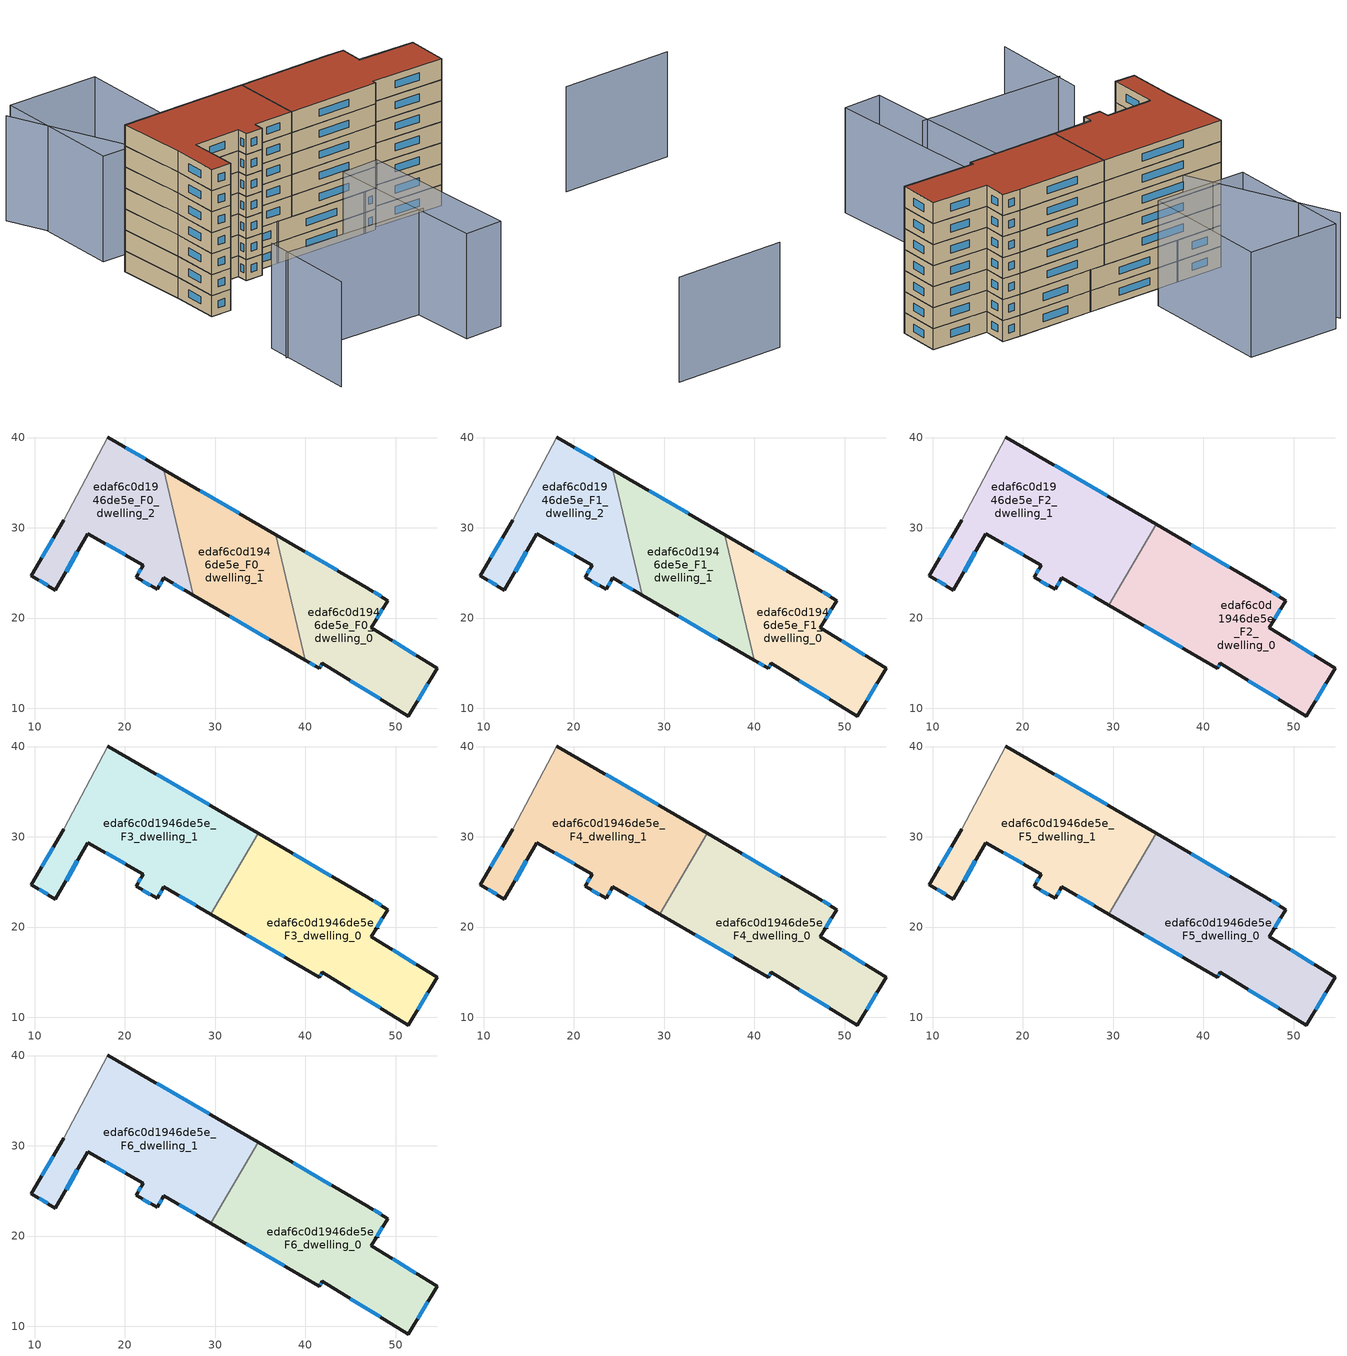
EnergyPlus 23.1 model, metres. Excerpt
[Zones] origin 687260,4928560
edaf6c0d1946de5e_F0_dwelling_0
 floor ground (EU_floor_Construction): 51.39,9.14 54.64,14.42 47.31,18.93 49.16,21.93 46.81,23.37 36.72,29.24 40.02,15.32 41.56,14.42 41.88,14.96 z0
 wall outside (EU_wall_Construction): 36.72,29.24 46.81,23.37 49.16,21.93 47.31,18.93 54.64,14.42 51.39,9.14 41.88,14.96 41.56,14.42 40.02,15.32 z0:3
 wall to edaf6c0d1946de5e_F0_dwelling_1 (EU_wall_Construction): 40.02,15.32 36.72,29.24 z0:3
 window (EU_Window_Construction): 53.58,12.71 52.45,10.86 / 48.3,11.04 44.97,13.07 / 41.77,14.79 41.66,14.6 / 41.06,14.71 40.52,15.03 / 40,27.33 43.53,25.28 / 47.57,22.9 48.39,22.4 / 48.56,20.96 47.91,19.91 / 49.69,17.47 52.26,15.89 z0.98:2.02
edaf6c0d1946de5e_F0_dwelling_1
 floor ground (EU_floor_Construction): 40.02,15.32 36.72,29.24 24.3,36.46 27.6,22.54 z0
 wall outside (EU_wall_Construction): 40.02,15.32 27.6,22.54 / 24.3,36.46 36.72,29.24 z0:3
 wall to edaf6c0d1946de5e_F0_dwelling_2 (EU_wall_Construction): 27.6,22.54 24.3,36.46 z0:3
 window (EU_Window_Construction): 35.98,17.67 31.64,20.19 / 28.34,34.11 32.68,31.59 z0.98:2.02
edaf6c0d1946de5e_F0_dwelling_2
 floor ground (EU_floor_Construction): 27.6,22.54 24.3,36.46 18.11,40.06 13.26,30.86 9.62,24.7 12.31,23.1 15.92,29.35 22.04,25.86 21.26,24.5 23.58,23.16 24.32,24.44 z0
 wall outside (EU_wall_Construction): 18.11,40.06 24.3,36.46 / 27.6,22.54 24.32,24.44 23.58,23.16 21.26,24.5 22.04,25.86 15.92,29.35 12.31,23.1 9.62,24.7 13.26,30.86 z0:3
 wall adiabatic (EU_wall_Construction): 13.26,30.86 18.11,40.06 z0:3
 window (EU_Window_Construction): 21.51,24.95 21.79,25.42 / 20.05,27 17.91,28.22 / 14.75,27.32 13.48,25.14 / 11.44,23.62 10.49,24.18 / 10.8,26.71 12.08,28.86 / 20.12,38.89 22.29,37.63 / 26.53,23.16 25.39,23.82 / 24.08,24.03 23.82,23.58 / 22.83,23.6 22.01,24.07 z0.98:2.02
edaf6c0d1946de5e_F1_dwelling_0
 floor to edaf6c0d1946de5e_F0_dwelling_0 (EU_floor_Construction): 51.39,9.14 54.64,14.42 47.31,18.93 49.16,21.93 46.81,23.37 36.72,29.24 40.02,15.32 41.56,14.42 41.88,14.96 z3
 wall outside (EU_wall_Construction): 36.72,29.24 46.81,23.37 49.16,21.93 47.31,18.93 54.64,14.42 51.39,9.14 41.88,14.96 41.56,14.42 40.02,15.32 z3:6
 wall to edaf6c0d1946de5e_F1_dwelling_1 (EU_wall_Construction): 40.02,15.32 36.72,29.24 z3:6
 window (EU_Window_Construction): 53.58,12.71 52.45,10.86 / 48.3,11.04 44.97,13.07 / 41.77,14.79 41.66,14.6 / 41.06,14.71 40.52,15.03 / 40,27.33 43.53,25.28 / 47.57,22.9 48.39,22.4 / 48.56,20.96 47.91,19.91 / 49.69,17.47 52.26,15.89 z3.98:5.02
edaf6c0d1946de5e_F1_dwelling_1
 floor to edaf6c0d1946de5e_F0_dwelling_1 (EU_floor_Construction): 40.02,15.32 36.72,29.24 24.3,36.46 27.6,22.54 z3
 wall outside (EU_wall_Construction): 40.02,15.32 27.6,22.54 / 24.3,36.46 36.72,29.24 z3:6
 wall to edaf6c0d1946de5e_F1_dwelling_2 (EU_wall_Construction): 27.6,22.54 24.3,36.46 z3:6
 window (EU_Window_Construction): 35.98,17.67 31.64,20.19 / 28.34,34.11 32.68,31.59 z3.98:5.02
edaf6c0d1946de5e_F1_dwelling_2
 floor to edaf6c0d1946de5e_F0_dwelling_2 (EU_floor_Construction): 27.6,22.54 24.3,36.46 18.11,40.06 13.26,30.86 9.62,24.7 12.31,23.1 15.92,29.35 22.04,25.86 21.26,24.5 23.58,23.16 24.32,24.44 z3
 wall outside (EU_wall_Construction): 18.11,40.06 24.3,36.46 / 27.6,22.54 24.32,24.44 23.58,23.16 21.26,24.5 22.04,25.86 15.92,29.35 12.31,23.1 9.62,24.7 13.26,30.86 z3:6
 wall adiabatic (EU_wall_Construction): 13.26,30.86 18.11,40.06 z3:6
 window (EU_Window_Construction): 21.51,24.95 21.79,25.42 / 20.05,27 17.91,28.22 / 14.75,27.32 13.48,25.14 / 11.44,23.62 10.49,24.18 / 10.8,26.71 12.08,28.86 / 20.12,38.89 22.29,37.63 / 26.53,23.16 25.39,23.82 / 24.08,24.03 23.82,23.58 / 22.83,23.6 22.01,24.07 z3.98:5.02
edaf6c0d1946de5e_F2_dwelling_0
 floor to edaf6c0d1946de5e_F1_dwelling_0 (EU_floor_Construction): 51.39,9.14 54.64,14.42 47.31,18.93 49.16,21.93 46.81,23.37 36.72,29.24 41.35,15.07 41.88,14.96 z6; 41.35,15.07 36.72,29.24 40.02,15.32 z6; 41.56,14.42 41.35,15.07 40.02,15.32 z6; 41.56,14.42 41.88,14.96 41.35,15.07 z6
 floor to edaf6c0d1946de5e_F1_dwelling_1 (EU_floor_Construction): 40.02,15.32 36.72,29.24 34.77,30.38 29.55,21.4 z6
 wall outside (EU_wall_Construction): 34.77,30.38 46.81,23.37 49.16,21.93 47.31,18.93 54.64,14.42 51.39,9.14 41.88,14.96 41.56,14.42 29.55,21.4 z6:9
 wall to edaf6c0d1946de5e_F2_dwelling_1 (EU_wall_Construction): 29.55,21.4 34.77,30.38 z6:9
 window (EU_Window_Construction): 48.3,11.04 44.97,13.07 / 41.77,14.79 41.66,14.6 / 37.65,16.69 33.46,19.13 / 38.68,28.1 42.89,25.65 / 47.57,22.9 48.39,22.4 / 48.56,20.96 47.91,19.91 / 49.69,17.47 52.26,15.89 / 53.58,12.71 52.45,10.86 z6.98:8.02
edaf6c0d1946de5e_F2_dwelling_1
 floor to edaf6c0d1946de5e_F1_dwelling_1 (EU_floor_Construction): 29.55,21.4 34.77,30.38 24.3,36.46 27.6,22.54 z6
 floor to edaf6c0d1946de5e_F1_dwelling_2 (EU_floor_Construction): 27.6,22.54 24.3,36.46 18.11,40.06 13.26,30.86 9.62,24.7 12.31,23.1 15.92,29.35 22.04,25.86 21.26,24.5 23.58,23.16 24.32,24.44 z6
 wall outside (EU_wall_Construction): 18.11,40.06 34.77,30.38 / 29.55,21.4 24.32,24.44 23.58,23.16 21.26,24.5 22.04,25.86 15.92,29.35 12.31,23.1 9.62,24.7 13.26,30.86 z6:9
 wall adiabatic (EU_wall_Construction): 13.26,30.86 18.11,40.06 z6:9
 window (EU_Window_Construction): 22.83,23.6 22.01,24.07 / 21.51,24.95 21.79,25.42 / 20.05,27 17.91,28.22 / 14.75,27.32 13.48,25.14 / 11.44,23.62 10.49,24.18 / 10.8,26.71 12.08,28.86 / 23.53,36.91 29.35,33.53 / 27.85,22.39 26.02,23.46 / 24.08,24.03 23.82,23.58 z6.98:8.02
edaf6c0d1946de5e_F3_dwelling_0
 floor to edaf6c0d1946de5e_F2_dwelling_0 (EU_floor_Construction): 51.39,9.14 54.64,14.42 47.31,18.93 49.16,21.93 46.81,23.37 34.77,30.38 29.55,21.4 41.56,14.42 41.88,14.96 z9
 wall outside (EU_wall_Construction): 34.77,30.38 46.81,23.37 49.16,21.93 47.31,18.93 54.64,14.42 51.39,9.14 41.88,14.96 41.56,14.42 29.55,21.4 z9:12
 wall to edaf6c0d1946de5e_F3_dwelling_1 (EU_wall_Construction): 29.55,21.4 34.77,30.38 z9:12
 window (EU_Window_Construction): 48.3,11.04 44.97,13.07 / 41.77,14.79 41.66,14.6 / 37.65,16.69 33.46,19.13 / 38.68,28.1 42.89,25.65 / 47.57,22.9 48.39,22.4 / 48.56,20.96 47.91,19.91 / 49.69,17.47 52.26,15.89 / 53.58,12.71 52.45,10.86 z9.98:11.02
edaf6c0d1946de5e_F3_dwelling_1
 floor to edaf6c0d1946de5e_F2_dwelling_1 (EU_floor_Construction): 29.55,21.4 34.77,30.38 18.11,40.06 13.26,30.86 9.62,24.7 12.31,23.1 15.92,29.35 22.04,25.86 21.26,24.5 23.58,23.16 24.32,24.44 z9
 wall outside (EU_wall_Construction): 18.11,40.06 34.77,30.38 / 29.55,21.4 24.32,24.44 23.58,23.16 21.26,24.5 22.04,25.86 15.92,29.35 12.31,23.1 9.62,24.7 13.26,30.86 z9:12
 wall adiabatic (EU_wall_Construction): 13.26,30.86 18.11,40.06 z9:12
 window (EU_Window_Construction): 22.83,23.6 22.01,24.07 / 21.51,24.95 21.79,25.42 / 20.05,27 17.91,28.22 / 14.75,27.32 13.48,25.14 / 11.44,23.62 10.49,24.18 / 10.8,26.71 12.08,28.86 / 23.53,36.91 29.35,33.53 / 27.85,22.39 26.02,23.46 / 24.08,24.03 23.82,23.58 z9.98:11.02
edaf6c0d1946de5e_F4_dwelling_0
 floor to edaf6c0d1946de5e_F3_dwelling_0 (EU_floor_Construction): 51.39,9.14 54.64,14.42 47.31,18.93 49.16,21.93 46.81,23.37 34.77,30.38 29.55,21.4 41.56,14.42 41.88,14.96 z12
 wall outside (EU_wall_Construction): 34.77,30.38 46.81,23.37 49.16,21.93 47.31,18.93 54.64,14.42 51.39,9.14 41.88,14.96 41.56,14.42 29.55,21.4 z12:15
 wall to edaf6c0d1946de5e_F4_dwelling_1 (EU_wall_Construction): 29.55,21.4 34.77,30.38 z12:15
 window (EU_Window_Construction): 48.3,11.04 44.97,13.07 / 41.77,14.79 41.66,14.6 / 37.65,16.69 33.46,19.13 / 38.68,28.1 42.89,25.65 / 47.57,22.9 48.39,22.4 / 48.56,20.96 47.91,19.91 / 49.69,17.47 52.26,15.89 / 53.58,12.71 52.45,10.86 z12.98:14.02
edaf6c0d1946de5e_F4_dwelling_1
 floor to edaf6c0d1946de5e_F3_dwelling_1 (EU_floor_Construction): 29.55,21.4 34.77,30.38 18.11,40.06 13.26,30.86 9.62,24.7 12.31,23.1 15.92,29.35 22.04,25.86 21.26,24.5 23.58,23.16 24.32,24.44 z12
 wall outside (EU_wall_Construction): 18.11,40.06 34.77,30.38 / 29.55,21.4 24.32,24.44 23.58,23.16 21.26,24.5 22.04,25.86 15.92,29.35 12.31,23.1 9.62,24.7 13.26,30.86 z12:15
 wall adiabatic (EU_wall_Construction): 13.26,30.86 18.11,40.06 z12:15
 window (EU_Window_Construction): 22.83,23.6 22.01,24.07 / 21.51,24.95 21.79,25.42 / 20.05,27 17.91,28.22 / 14.75,27.32 13.48,25.14 / 11.44,23.62 10.49,24.18 / 10.8,26.71 12.08,28.86 / 23.53,36.91 29.35,33.53 / 27.85,22.39 26.02,23.46 / 24.08,24.03 23.82,23.58 z12.98:14.02
edaf6c0d1946de5e_F5_dwelling_0
 floor to edaf6c0d1946de5e_F4_dwelling_0 (EU_floor_Construction): 51.39,9.14 54.64,14.42 47.31,18.93 49.16,21.93 46.81,23.37 34.77,30.38 29.55,21.4 41.56,14.42 41.88,14.96 z15
 wall outside (EU_wall_Construction): 34.77,30.38 46.81,23.37 49.16,21.93 47.31,18.93 54.64,14.42 51.39,9.14 41.88,14.96 41.56,14.42 29.55,21.4 z15:18
 wall to edaf6c0d1946de5e_F5_dwelling_1 (EU_wall_Construction): 29.55,21.4 34.77,30.38 z15:18
 window (EU_Window_Construction): 48.3,11.04 44.97,13.07 / 41.77,14.79 41.66,14.6 / 37.65,16.69 33.46,19.13 / 38.68,28.1 42.89,25.65 / 47.57,22.9 48.39,22.4 / 48.56,20.96 47.91,19.91 / 49.69,17.47 52.26,15.89 / 53.58,12.71 52.45,10.86 z15.98:17.02
edaf6c0d1946de5e_F5_dwelling_1
 floor to edaf6c0d1946de5e_F4_dwelling_1 (EU_floor_Construction): 29.55,21.4 34.77,30.38 18.11,40.06 13.26,30.86 9.62,24.7 12.31,23.1 15.92,29.35 22.04,25.86 21.26,24.5 23.58,23.16 24.32,24.44 z15
 wall outside (EU_wall_Construction): 18.11,40.06 34.77,30.38 / 29.55,21.4 24.32,24.44 23.58,23.16 21.26,24.5 22.04,25.86 15.92,29.35 12.31,23.1 9.62,24.7 13.26,30.86 z15:18
 wall adiabatic (EU_wall_Construction): 13.26,30.86 18.11,40.06 z15:18
 window (EU_Window_Construction): 22.83,23.6 22.01,24.07 / 21.51,24.95 21.79,25.42 / 20.05,27 17.91,28.22 / 14.75,27.32 13.48,25.14 / 11.44,23.62 10.49,24.18 / 10.8,26.71 12.08,28.86 / 23.53,36.91 29.35,33.53 / 27.85,22.39 26.02,23.46 / 24.08,24.03 23.82,23.58 z15.98:17.02
edaf6c0d1946de5e_F6_dwelling_0
 floor to edaf6c0d1946de5e_F5_dwelling_0 (EU_floor_Construction): 51.39,9.14 54.64,14.42 47.31,18.93 49.16,21.93 46.81,23.37 34.77,30.38 29.55,21.4 41.56,14.42 41.88,14.96 z18
 wall outside (EU_wall_Construction): 34.77,30.38 46.81,23.37 49.16,21.93 47.31,18.93 54.64,14.42 51.39,9.14 41.88,14.96 41.56,14.42 29.55,21.4 z18:21
 wall to edaf6c0d1946de5e_F6_dwelling_1 (EU_wall_Construction): 29.55,21.4 34.77,30.38 z18:21
 window (EU_Window_Construction): 48.3,11.04 44.97,13.07 / 41.77,14.79 41.66,14.6 / 37.65,16.69 33.46,19.13 / 38.68,28.1 42.89,25.65 / 47.57,22.9 48.39,22.4 / 48.56,20.96 47.91,19.91 / 49.69,17.47 52.26,15.89 / 53.58,12.71 52.45,10.86 z18.98:20.02
 roof outside (EU_roof_Construction): 49.16,21.93 47.31,18.93 54.64,14.42 51.39,9.14 41.88,14.96 41.56,14.42 29.55,21.4 34.77,30.38 46.81,23.37 z21
edaf6c0d1946de5e_F6_dwelling_1
 floor to edaf6c0d1946de5e_F5_dwelling_1 (EU_floor_Construction): 29.55,21.4 34.77,30.38 18.11,40.06 13.26,30.86 9.62,24.7 12.31,23.1 15.92,29.35 22.04,25.86 21.26,24.5 23.58,23.16 24.32,24.44 z18
 wall outside (EU_wall_Construction): 18.11,40.06 34.77,30.38 / 29.55,21.4 24.32,24.44 23.58,23.16 21.26,24.5 22.04,25.86 15.92,29.35 12.31,23.1 9.62,24.7 13.26,30.86 z18:21
 wall adiabatic (EU_wall_Construction): 13.26,30.86 18.11,40.06 z18:21
 window (EU_Window_Construction): 22.83,23.6 22.01,24.07 / 21.51,24.95 21.79,25.42 / 20.05,27 17.91,28.22 / 14.75,27.32 13.48,25.14 / 11.44,23.62 10.49,24.18 / 10.8,26.71 12.08,28.86 / 23.53,36.91 29.35,33.53 / 27.85,22.39 26.02,23.46 / 24.08,24.03 23.82,23.58 z18.98:20.02
 roof outside (EU_roof_Construction): 34.77,30.38 29.55,21.4 24.32,24.44 23.58,23.16 21.26,24.5 22.04,25.86 15.92,29.35 12.31,23.1 9.62,24.7 13.26,30.86 18.11,40.06 z21
shading: 1.68,11.36 20.47,-0.3 / 75.52,-12.63 61.08,-4.28 / 3.66,14.13 -3.92,1.56 / 26.78,59.84 22.42,28.43 / 20.5,-11.01 15.38,-8.3 / 15.38,-8.3 26.78,13.24 / 26.78,13.24 31.9,10.53 / 31.9,10.53 20.5,-11.01 / 41.84,53.39 31.89,36.66 / 31.89,36.66 19.98,43.75 / 19.98,43.75 29.93,60.48 / 29.93,60.48 41.84,53.39 z0:15
[Building]
EU S2 Campaign: North Axis=0; Terrain=City; Solar Distribution=FullExterior
[Site:Location]
Bologna: Latitude=44.5; Longitude=11.25; Time Zone=1; Elevation=37
[SizingPeriod:WeatherFileDays]
AnnualSizingPeriod: Begin Month=1; Begin Day of Month=1; End Month=12; End Day of Month=31; Day of Week for Start Day=Monday; Use Weather File Daylight Saving Period=No; Use Weather File Rain and Snow Indicators=No
[MATERIAL]
EU_InternalMass_Material: Roughness=MediumRough; Thickness=0.1; Conductivity=1; Density=1800; Specific Heat=900; Thermal Absorptance=0.9; Solar Absorptance=0.7; Visible Absorptance=0.7
[MATERIAL:NOMASS] Roughness=MediumRough; Thermal Absorptance=0.9; Solar Absorptance=0.7; Visible Absorptance=0.7
Name | Thermal Resistance
EU_wall_NoMass | 0.905828
EU_roof_NoMass | 0.37593
EU_floor_NoMass | 0.67114
[WINDOWMATERIAL:SIMPLEGLAZINGSYSTEM]
EU_Window_SimpleGlazing: UFactor=4.52486; Solar Heat Gain Coefficient=0.85; Visible Transmittance=0.85
[CONSTRUCTION]
EU_wall_Construction: EU_wall_NoMass
EU_roof_Construction: EU_roof_NoMass
EU_floor_Construction: EU_floor_NoMass
EU_InternalMass_Construction: EU_InternalMass_Material
EU_Window_Construction: EU_Window_SimpleGlazing
[ZONE] Type=1; Multiplier=1; Ceiling Height=autocalculate; Floor Area=autocalculate; Part of Total Floor Area=Yes
Name | Volume
edaf6c0d1946de5e_F0_dwelling_0; edaf6c0d1946de5e_F1_dwelling_0 | 447.215
edaf6c0d1946de5e_F2_dwelling_0 | 670.835
edaf6c0d1946de5e_F3_dwelling_0; edaf6c0d1946de5e_F4_dwelling_0; edaf6c0d1946de5e_F5_dwelling_0; edaf6c0d1946de5e_F6_dwelling_0 | 670.849
edaf6c0d1946de5e_F0_dwelling_1; edaf6c0d1946de5e_F1_dwelling_1 | 447.237
edaf6c0d1946de5e_F2_dwelling_1 | 670.808
edaf6c0d1946de5e_F3_dwelling_1; edaf6c0d1946de5e_F4_dwelling_1; edaf6c0d1946de5e_F5_dwelling_1; edaf6c0d1946de5e_F6_dwelling_1 | 670.814
edaf6c0d1946de5e_F0_dwelling_2; edaf6c0d1946de5e_F1_dwelling_2 | 447.229
[INTERNALMASS] Construction=EU_InternalMass_Construction
Name | Zone or ZoneList | Surface Area
edaf6c0d1946de5e_F0_dwelling_0_EU_InternalMass | edaf6c0d1946de5e_F0_dwelling_0 | 149.071
edaf6c0d1946de5e_F0_dwelling_1_EU_InternalMass | edaf6c0d1946de5e_F0_dwelling_1 | 149.079
edaf6c0d1946de5e_F0_dwelling_2_EU_InternalMass | edaf6c0d1946de5e_F0_dwelling_2 | 149.076
edaf6c0d1946de5e_F1_dwelling_0_EU_InternalMass | edaf6c0d1946de5e_F1_dwelling_0 | 149.071
edaf6c0d1946de5e_F1_dwelling_1_EU_InternalMass | edaf6c0d1946de5e_F1_dwelling_1 | 149.079
edaf6c0d1946de5e_F1_dwelling_2_EU_InternalMass | edaf6c0d1946de5e_F1_dwelling_2 | 149.076
edaf6c0d1946de5e_F2_dwelling_0_EU_InternalMass | edaf6c0d1946de5e_F2_dwelling_0 | 223.615
edaf6c0d1946de5e_F2_dwelling_1_EU_InternalMass | edaf6c0d1946de5e_F2_dwelling_1 | 223.605
edaf6c0d1946de5e_F3_dwelling_0_EU_InternalMass | edaf6c0d1946de5e_F3_dwelling_0 | 223.615
edaf6c0d1946de5e_F3_dwelling_1_EU_InternalMass | edaf6c0d1946de5e_F3_dwelling_1 | 223.605
edaf6c0d1946de5e_F4_dwelling_0_EU_InternalMass | edaf6c0d1946de5e_F4_dwelling_0 | 223.615
edaf6c0d1946de5e_F4_dwelling_1_EU_InternalMass | edaf6c0d1946de5e_F4_dwelling_1 | 223.605
edaf6c0d1946de5e_F5_dwelling_0_EU_InternalMass | edaf6c0d1946de5e_F5_dwelling_0 | 223.615
edaf6c0d1946de5e_F5_dwelling_1_EU_InternalMass | edaf6c0d1946de5e_F5_dwelling_1 | 223.605
edaf6c0d1946de5e_F6_dwelling_0_EU_InternalMass | edaf6c0d1946de5e_F6_dwelling_0 | 223.615
edaf6c0d1946de5e_F6_dwelling_1_EU_InternalMass | edaf6c0d1946de5e_F6_dwelling_1 | 223.605
[OTHEREQUIPMENT] Fuel Type=Electricity; Design Level Calculation Method=Watts/Area; Power per Zone Floor Area=1; Fraction Latent=0; Fraction Radiant=0; Fraction Lost=0; Carbon Dioxide Generation Rate=0; EndUse Subcategory=EU_Step8_InternalGains
Name | Zone or ZoneList or Space or SpaceList | Schedule
EU_Step8_InternalGain_edaf6c0d1946de5e_F0_dwelling_0_f000 | edaf6c0d1946de5e_F0_dwelling_0 | EU_Step8_GainSchedule_edaf6c0d1946de5e_F0_dwelling_0_f000
EU_Step8_InternalGain_edaf6c0d1946de5e_F0_dwelling_1_f000 | edaf6c0d1946de5e_F0_dwelling_1 | EU_Step8_GainSchedule_edaf6c0d1946de5e_F0_dwelling_1_f000
EU_Step8_InternalGain_edaf6c0d1946de5e_F0_dwelling_2_f000 | edaf6c0d1946de5e_F0_dwelling_2 | EU_Step8_GainSchedule_edaf6c0d1946de5e_F0_dwelling_2_f000
EU_Step8_InternalGain_edaf6c0d1946de5e_F1_dwelling_0_f000 | edaf6c0d1946de5e_F1_dwelling_0 | EU_Step8_GainSchedule_edaf6c0d1946de5e_F1_dwelling_0_f000
EU_Step8_InternalGain_edaf6c0d1946de5e_F1_dwelling_1_f000 | edaf6c0d1946de5e_F1_dwelling_1 | EU_Step8_GainSchedule_edaf6c0d1946de5e_F1_dwelling_1_f000
EU_Step8_InternalGain_edaf6c0d1946de5e_F1_dwelling_2_f000 | edaf6c0d1946de5e_F1_dwelling_2 | EU_Step8_GainSchedule_edaf6c0d1946de5e_F1_dwelling_2_f000
EU_Step8_InternalGain_edaf6c0d1946de5e_F2_dwelling_0_f000 | edaf6c0d1946de5e_F2_dwelling_0 | EU_Step8_GainSchedule_edaf6c0d1946de5e_F2_dwelling_0_f000
EU_Step8_InternalGain_edaf6c0d1946de5e_F2_dwelling_1_f000 | edaf6c0d1946de5e_F2_dwelling_1 | EU_Step8_GainSchedule_edaf6c0d1946de5e_F2_dwelling_1_f000
EU_Step8_InternalGain_edaf6c0d1946de5e_F3_dwelling_0_f000 | edaf6c0d1946de5e_F3_dwelling_0 | EU_Step8_GainSchedule_edaf6c0d1946de5e_F3_dwelling_0_f000
EU_Step8_InternalGain_edaf6c0d1946de5e_F3_dwelling_1_f000 | edaf6c0d1946de5e_F3_dwelling_1 | EU_Step8_GainSchedule_edaf6c0d1946de5e_F3_dwelling_1_f000
EU_Step8_InternalGain_edaf6c0d1946de5e_F4_dwelling_0_f000 | edaf6c0d1946de5e_F4_dwelling_0 | EU_Step8_GainSchedule_edaf6c0d1946de5e_F4_dwelling_0_f000
EU_Step8_InternalGain_edaf6c0d1946de5e_F4_dwelling_1_f000 | edaf6c0d1946de5e_F4_dwelling_1 | EU_Step8_GainSchedule_edaf6c0d1946de5e_F4_dwelling_1_f000
EU_Step8_InternalGain_edaf6c0d1946de5e_F5_dwelling_0_f000 | edaf6c0d1946de5e_F5_dwelling_0 | EU_Step8_GainSchedule_edaf6c0d1946de5e_F5_dwelling_0_f000
EU_Step8_InternalGain_edaf6c0d1946de5e_F5_dwelling_1_f000 | edaf6c0d1946de5e_F5_dwelling_1 | EU_Step8_GainSchedule_edaf6c0d1946de5e_F5_dwelling_1_f000
EU_Step8_InternalGain_edaf6c0d1946de5e_F6_dwelling_0_f000 | edaf6c0d1946de5e_F6_dwelling_0 | EU_Step8_GainSchedule_edaf6c0d1946de5e_F6_dwelling_0_f000
EU_Step8_InternalGain_edaf6c0d1946de5e_F6_dwelling_1_f000 | edaf6c0d1946de5e_F6_dwelling_1 | EU_Step8_GainSchedule_edaf6c0d1946de5e_F6_dwelling_1_f000
[ZONEVENTILATION:DESIGNFLOWRATE] Schedule=EU_AlwaysOn; Design Flow Rate Calculation Method=AirChanges/Hour; Air Changes per Hour=0.73129; Ventilation Type=Natural; Fan Pressure Rise=0; Fan Total Efficiency=1; Constant Term Coefficient=1; Temperature Term Coefficient=0; Velocity Term Coefficient=0; Velocity Squared Term Coefficient=0; Minimum Indoor Temperature=-100; Maximum Indoor Temperature=100; Delta Temperature=-100; Minimum Outdoor Temperature=-100; Maximum Outdoor Temperature=100; Maximum Wind Speed=40
Name | Zone or ZoneList or Space or SpaceList
EU_ConstantAir_edaf6c0d1946de5e_F0_dwelling_0 | edaf6c0d1946de5e_F0_dwelling_0
EU_ConstantAir_edaf6c0d1946de5e_F0_dwelling_1 | edaf6c0d1946de5e_F0_dwelling_1
EU_ConstantAir_edaf6c0d1946de5e_F0_dwelling_2 | edaf6c0d1946de5e_F0_dwelling_2
EU_ConstantAir_edaf6c0d1946de5e_F1_dwelling_0 | edaf6c0d1946de5e_F1_dwelling_0
EU_ConstantAir_edaf6c0d1946de5e_F1_dwelling_1 | edaf6c0d1946de5e_F1_dwelling_1
EU_ConstantAir_edaf6c0d1946de5e_F1_dwelling_2 | edaf6c0d1946de5e_F1_dwelling_2
EU_ConstantAir_edaf6c0d1946de5e_F2_dwelling_0 | edaf6c0d1946de5e_F2_dwelling_0
EU_ConstantAir_edaf6c0d1946de5e_F2_dwelling_1 | edaf6c0d1946de5e_F2_dwelling_1
EU_ConstantAir_edaf6c0d1946de5e_F3_dwelling_0 | edaf6c0d1946de5e_F3_dwelling_0
EU_ConstantAir_edaf6c0d1946de5e_F3_dwelling_1 | edaf6c0d1946de5e_F3_dwelling_1
EU_ConstantAir_edaf6c0d1946de5e_F4_dwelling_0 | edaf6c0d1946de5e_F4_dwelling_0
EU_ConstantAir_edaf6c0d1946de5e_F4_dwelling_1 | edaf6c0d1946de5e_F4_dwelling_1
EU_ConstantAir_edaf6c0d1946de5e_F5_dwelling_0 | edaf6c0d1946de5e_F5_dwelling_0
EU_ConstantAir_edaf6c0d1946de5e_F5_dwelling_1 | edaf6c0d1946de5e_F5_dwelling_1
EU_ConstantAir_edaf6c0d1946de5e_F6_dwelling_0 | edaf6c0d1946de5e_F6_dwelling_0
EU_ConstantAir_edaf6c0d1946de5e_F6_dwelling_1 | edaf6c0d1946de5e_F6_dwelling_1
[HVACTEMPLATE:THERMOSTAT] Constant Heating Setpoint=20; Constant Cooling Setpoint=50
EU_HeatOnly_edaf6c0d1946de5e_F0_dwelling_0; EU_HeatOnly_edaf6c0d1946de5e_F0_dwelling_1; EU_HeatOnly_edaf6c0d1946de5e_F0_dwelling_2; EU_HeatOnly_edaf6c0d1946de5e_F1_dwelling_0; EU_HeatOnly_edaf6c0d1946de5e_F1_dwelling_1; EU_HeatOnly_edaf6c0d1946de5e_F1_dwelling_2; EU_HeatOnly_edaf6c0d1946de5e_F2_dwelling_0; EU_HeatOnly_edaf6c0d1946de5e_F2_dwelling_1; EU_HeatOnly_edaf6c0d1946de5e_F3_dwelling_0; EU_HeatOnly_edaf6c0d1946de5e_F3_dwelling_1; EU_HeatOnly_edaf6c0d1946de5e_F4_dwelling_0; EU_HeatOnly_edaf6c0d1946de5e_F4_dwelling_1; EU_HeatOnly_edaf6c0d1946de5e_F5_dwelling_0; EU_HeatOnly_edaf6c0d1946de5e_F5_dwelling_1; EU_HeatOnly_edaf6c0d1946de5e_F6_dwelling_0; EU_HeatOnly_edaf6c0d1946de5e_F6_dwelling_1
[HVACTEMPLATE:ZONE:IDEALLOADSAIRSYSTEM] System Availability Schedule=EU_AlwaysOn; Maximum Heating Supply Air Temperature=50; Minimum Cooling Supply Air Temperature=13; Maximum Heating Supply Air Humidity Ratio=0.0156; Minimum Cooling Supply Air Humidity Ratio=0.0077; Heating Limit=NoLimit; Cooling Limit=NoLimit; Heating Availability Schedule=EU_AlwaysOn; Cooling Availability Schedule=EU_CoolingOff; Dehumidification Control Type=ConstantSensibleHeatRatio; Cooling Sensible Heat Ratio=0.7; Dehumidification Setpoint=60; Humidification Control Type=None; Humidification Setpoint=30; Outdoor Air Method=None; Outdoor Air Flow Rate per Person=0.00944; Outdoor Air Flow Rate per Zone Floor Area=0; Outdoor Air Flow Rate per Zone=0; Demand Controlled Ventilation Type=None; Outdoor Air Economizer Type=NoEconomizer; Heat Recovery Type=None; Sensible Heat Recovery Effectiveness=0.7; Latent Heat Recovery Effectiveness=0.65
Name | Template Thermostat
edaf6c0d1946de5e_F0_dwelling_0 | EU_HeatOnly_edaf6c0d1946de5e_F0_dwelling_0
edaf6c0d1946de5e_F0_dwelling_1 | EU_HeatOnly_edaf6c0d1946de5e_F0_dwelling_1
edaf6c0d1946de5e_F0_dwelling_2 | EU_HeatOnly_edaf6c0d1946de5e_F0_dwelling_2
edaf6c0d1946de5e_F1_dwelling_0 | EU_HeatOnly_edaf6c0d1946de5e_F1_dwelling_0
edaf6c0d1946de5e_F1_dwelling_1 | EU_HeatOnly_edaf6c0d1946de5e_F1_dwelling_1
edaf6c0d1946de5e_F1_dwelling_2 | EU_HeatOnly_edaf6c0d1946de5e_F1_dwelling_2
edaf6c0d1946de5e_F2_dwelling_0 | EU_HeatOnly_edaf6c0d1946de5e_F2_dwelling_0
edaf6c0d1946de5e_F2_dwelling_1 | EU_HeatOnly_edaf6c0d1946de5e_F2_dwelling_1
edaf6c0d1946de5e_F3_dwelling_0 | EU_HeatOnly_edaf6c0d1946de5e_F3_dwelling_0
edaf6c0d1946de5e_F3_dwelling_1 | EU_HeatOnly_edaf6c0d1946de5e_F3_dwelling_1
edaf6c0d1946de5e_F4_dwelling_0 | EU_HeatOnly_edaf6c0d1946de5e_F4_dwelling_0
edaf6c0d1946de5e_F4_dwelling_1 | EU_HeatOnly_edaf6c0d1946de5e_F4_dwelling_1
edaf6c0d1946de5e_F5_dwelling_0 | EU_HeatOnly_edaf6c0d1946de5e_F5_dwelling_0
edaf6c0d1946de5e_F5_dwelling_1 | EU_HeatOnly_edaf6c0d1946de5e_F5_dwelling_1
edaf6c0d1946de5e_F6_dwelling_0 | EU_HeatOnly_edaf6c0d1946de5e_F6_dwelling_0
edaf6c0d1946de5e_F6_dwelling_1 | EU_HeatOnly_edaf6c0d1946de5e_F6_dwelling_1
[SIZING:ZONE] Zone Cooling Design Supply Air Temperature Input Method=SupplyAirTemperature; Zone Cooling Design Supply Air Temperature=13; Zone Heating Design Supply Air Temperature Input Method=SupplyAirTemperature; Zone Heating Design Supply Air Temperature=50; Zone Cooling Design Supply Air Humidity Ratio=0.008; Zone Heating Design Supply Air Humidity Ratio=0.008; Cooling Design Air Flow Method=DesignDay; Cooling Design Air Flow Rate=0; Cooling Minimum Air Flow per Zone Floor Area=0.000762; Cooling Minimum Air Flow=0; Cooling Minimum Air Flow Fraction=0.2; Heating Design Air Flow Method=DesignDay; Heating Design Air Flow Rate=0; Heating Maximum Air Flow per Zone Floor Area=0.002032; Heating Maximum Air Flow=0.141576; Heating Maximum Air Flow Fraction=0.3; Account for Dedicated Outdoor Air System=No; Dedicated Outdoor Air System Control Strategy=NeutralSupplyAir; Dedicated Outdoor Air Low Setpoint Temperature for Design=autosize; Dedicated Outdoor Air High Setpoint Temperature for Design=autosize; Zone Load Sizing Method=Sensible Load Only No Latent Load; Zone Latent Cooling Design Supply Air Humidity Ratio Input Method=HumidityRatioDifference; Zone Cooling Design Supply Air Humidity Ratio Difference=0.005; Zone Latent Heating Design Supply Air Humidity Ratio Input Method=HumidityRatioDifference; Zone Humidification Design Supply Air Humidity Ratio Difference=0.005
edaf6c0d1946de5e_F0_dwelling_0; edaf6c0d1946de5e_F0_dwelling_1; edaf6c0d1946de5e_F0_dwelling_2; edaf6c0d1946de5e_F1_dwelling_0; edaf6c0d1946de5e_F1_dwelling_1; edaf6c0d1946de5e_F1_dwelling_2; edaf6c0d1946de5e_F2_dwelling_0; edaf6c0d1946de5e_F2_dwelling_1; edaf6c0d1946de5e_F3_dwelling_0; edaf6c0d1946de5e_F3_dwelling_1; edaf6c0d1946de5e_F4_dwelling_0; edaf6c0d1946de5e_F4_dwelling_1; edaf6c0d1946de5e_F5_dwelling_0; edaf6c0d1946de5e_F5_dwelling_1; edaf6c0d1946de5e_F6_dwelling_0; edaf6c0d1946de5e_F6_dwelling_1
[SCHEDULE:CONSTANT]
Name | Hourly Value
EU_AlwaysOn | 1
EU_CoolingOff | 0
[SCHEDULE:FILE] Column Number=1; Rows to Skip at Top=0; Number of Hours of Data=8760; Column Separator=Comma; Interpolate to Timestep=No; Minutes per Item=60; Adjust Schedule for Daylight Savings=Yes
Name | File
EU_Step8_GainSchedule_edaf6c0d1946de5e_F0_dwelling_0_f000 | ../../schedules/edaf6c0d1946de5e/edaf6c0d1946de5e_F0_dwelling_0_f000_gain.csv
EU_Step8_GainSchedule_edaf6c0d1946de5e_F0_dwelling_1_f000 | ../../schedules/edaf6c0d1946de5e/edaf6c0d1946de5e_F0_dwelling_1_f000_gain.csv
EU_Step8_GainSchedule_edaf6c0d1946de5e_F0_dwelling_2_f000 | ../../schedules/edaf6c0d1946de5e/edaf6c0d1946de5e_F0_dwelling_2_f000_gain.csv
EU_Step8_GainSchedule_edaf6c0d1946de5e_F1_dwelling_0_f000 | ../../schedules/edaf6c0d1946de5e/edaf6c0d1946de5e_F1_dwelling_0_f000_gain.csv
EU_Step8_GainSchedule_edaf6c0d1946de5e_F1_dwelling_1_f000 | ../../schedules/edaf6c0d1946de5e/edaf6c0d1946de5e_F1_dwelling_1_f000_gain.csv
EU_Step8_GainSchedule_edaf6c0d1946de5e_F1_dwelling_2_f000 | ../../schedules/edaf6c0d1946de5e/edaf6c0d1946de5e_F1_dwelling_2_f000_gain.csv
EU_Step8_GainSchedule_edaf6c0d1946de5e_F2_dwelling_0_f000 | ../../schedules/edaf6c0d1946de5e/edaf6c0d1946de5e_F2_dwelling_0_f000_gain.csv
EU_Step8_GainSchedule_edaf6c0d1946de5e_F2_dwelling_1_f000 | ../../schedules/edaf6c0d1946de5e/edaf6c0d1946de5e_F2_dwelling_1_f000_gain.csv
EU_Step8_GainSchedule_edaf6c0d1946de5e_F3_dwelling_0_f000 | ../../schedules/edaf6c0d1946de5e/edaf6c0d1946de5e_F3_dwelling_0_f000_gain.csv
EU_Step8_GainSchedule_edaf6c0d1946de5e_F3_dwelling_1_f000 | ../../schedules/edaf6c0d1946de5e/edaf6c0d1946de5e_F3_dwelling_1_f000_gain.csv
EU_Step8_GainSchedule_edaf6c0d1946de5e_F4_dwelling_0_f000 | ../../schedules/edaf6c0d1946de5e/edaf6c0d1946de5e_F4_dwelling_0_f000_gain.csv
EU_Step8_GainSchedule_edaf6c0d1946de5e_F4_dwelling_1_f000 | ../../schedules/edaf6c0d1946de5e/edaf6c0d1946de5e_F4_dwelling_1_f000_gain.csv
EU_Step8_GainSchedule_edaf6c0d1946de5e_F5_dwelling_0_f000 | ../../schedules/edaf6c0d1946de5e/edaf6c0d1946de5e_F5_dwelling_0_f000_gain.csv
EU_Step8_GainSchedule_edaf6c0d1946de5e_F5_dwelling_1_f000 | ../../schedules/edaf6c0d1946de5e/edaf6c0d1946de5e_F5_dwelling_1_f000_gain.csv
EU_Step8_GainSchedule_edaf6c0d1946de5e_F6_dwelling_0_f000 | ../../schedules/edaf6c0d1946de5e/edaf6c0d1946de5e_F6_dwelling_0_f000_gain.csv
EU_Step8_GainSchedule_edaf6c0d1946de5e_F6_dwelling_1_f000 | ../../schedules/edaf6c0d1946de5e/edaf6c0d1946de5e_F6_dwelling_1_f000_gain.csv
